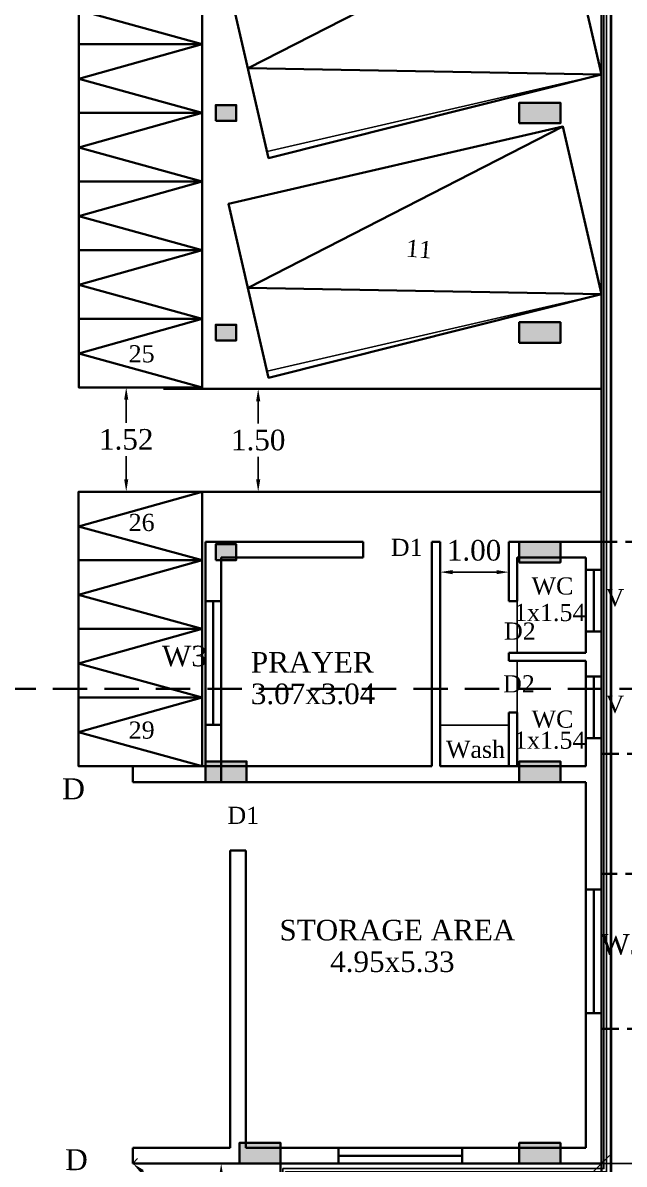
# Model space of a CAD drawing. Header units: metres. Extents: x 7518 to 7619, y -2370 to -2298.
# Drawn here: x 7529.31 to 7538.06, y -2344.32 to -2327.69 of the extents above; entities that cross this region are included whole.
import ezdxf

# ---------------------------------------------------------------- set-up
doc = ezdxf.new("R2010")
doc.units = ezdxf.units.M
doc.header["$MEASUREMENT"] = 0
doc.header["$PDMODE"] = 98
doc.linetypes.add('DASHED', pattern=[0.75, 0.5, -0.25])
doc.linetypes.add('DASHED2', pattern=[0.375, 0.25, -0.125])
for name, color, linetype, plot in [('BLK_1_COVERED_AREA', 140, 'Continuous', False), ('BLK_1_FLR_0_BLT_UP_AREA_DEDUCT', 18, 'Continuous', False), ('PARKING_SLOT', 30, 'Continuous', False), ('TWO_WHEELER_PARKING', 2, 'Continuous', False)]:
    doc.layers.add(name, color=color, linetype=linetype, plot=plot)
for name, color, linetype in [('BLK_1_FLR_0_BLT_UP_AREA', 18, 'Continuous'), ('BLK_1_FLR_0_COVERED_PARKING', 173, 'Continuous'), ('BLK_1_FLR_1_WATER_CLOSET', 3, 'Continuous'), ('BLK_1_LVL_0_BLDG_FOOT_PRINT', 1, 'Continuous'), ('BLK_1_LVL_0_SIDE_SETBACK2', 102, 'Continuous')]:
    doc.layers.add(name, color=color, linetype=linetype)
for name, color, linetype, lineweight in [('BLK_1_FLR_0_STILT', 7, 'Continuous', 0), ('BLK_1_FLR_0_WASH', 243, 'Continuous', 5), ('DIST_EXIT', 7, 'Continuous', 0), ('SEGREGATED_TOILET', 1, 'Continuous', 0)]:
    doc.layers.add(name, color=color, linetype=linetype, lineweight=lineweight)
doc.styles.get("Standard").update_dxf_attribs({"font": 'times.ttf'})
doc.dimstyles.new('STANDARD$0', dxfattribs={"dimtxt": 0.3, "dimasz": 0.18, "dimexe": 0.1, "dimexo": 0.1, "dimgap": 0.09, "dimtad": 0, "dimtih": 1, "dimtoh": 1, "dimzin": 1, "dimdsep": 46, "dimtxsty": 'Standard', "dimcen": 0.1, "dimadec": 3, "dimazin": 0, "dimtfac": 1, "dimtofl": 0, "dimtmove": 0, "dimatfit": 3, "dimfxl": 0, "dimtolj": 1, "dimtzin": 0, "dimarcsym": 0})
doc.dimstyles.new('vassanttham', dxfattribs={"dimtxt": 0.23, "dimasz": 0.234375, "dimexe": 0.15, "dimexo": 0.5, "dimgap": 0.07, "dimtad": 1, "dimtoh": 1, "dimrnd": 0.01, "dimzin": 0, "dimdsep": 46, "dimtxsty": 'Standard', "dimblk": 'OBLIQUE', "dimcen": 0.23, "dimse1": 1, "dimse2": 1, "dimclrd": 7, "dimclre": 7, "dimclrt": 7, "dimadec": 0, "dimazin": 0, "dimtfac": 1, "dimtix": 1, "dimtofl": 0, "dimtmove": 0, "dimatfit": 3, "dimfxl": 0, "dimtolj": 2, "dimtzin": 0, "dimlwd": 25, "dimlwe": -1, "dimarcsym": 0})

# ---------------------------------------------------------------- blocks, each defined once
blk = doc.blocks.new('*D135')
at = {"color": 0, "lineweight": -2}
for p, q in [((7532.195, -2344.314), (7532.295, -2344.314)), ((7532.195, -2344.494), (7532.195, -2345.901)), ((7532.195, -2347.794), (7532.195, -2346.387)), ((7532.195, -2347.974), (7532.295, -2347.974))]:
    blk.add_line(p, q, dxfattribs=at)
at = {"color": 0, "lineweight": 35}
for points in [[(7532.165, -2344.494), (7532.225, -2344.494), (7532.195, -2344.314)], [(7532.165, -2347.794), (7532.225, -2347.794), (7532.195, -2347.974)]]:
    blk.add_solid(points, dxfattribs=at)
at = {"layer": 'Defpoints', "color": 0, "lineweight": 35}
for p in [(7532.195, -2344.314), (7532.195, -2344.314), (7532.195, -2347.974)]:
    blk.add_point(p, dxfattribs=at)
at = {"color": 0, "lineweight": 35, "insert": (7532.195, -2346.144), "char_height": 0.3, "attachment_point": 5}
blk.add_mtext('\\A1;3.66', dxfattribs=at)
blk = doc.blocks.new('*D136')
at = {"color": 0, "lineweight": -2}
for p, q in [((7530.812, -2333.004), (7530.912, -2333.004)), ((7530.812, -2333.184), (7530.812, -2333.52)), ((7530.812, -2334.343), (7530.812, -2334.006)), ((7530.812, -2334.523), (7530.912, -2334.523))]:
    blk.add_line(p, q, dxfattribs=at)
at = {"color": 0, "lineweight": 35}
for points in [[(7530.782, -2333.184), (7530.842, -2333.184), (7530.812, -2333.004)], [(7530.782, -2334.343), (7530.842, -2334.343), (7530.812, -2334.523)]]:
    blk.add_solid(points, dxfattribs=at)
at = {"layer": 'Defpoints', "color": 0, "lineweight": 35}
for p in [(7530.812, -2333.004), (7530.812, -2333.004), (7530.812, -2334.523)]:
    blk.add_point(p, dxfattribs=at)
at = {"color": 0, "lineweight": 35, "insert": (7530.812, -2333.763), "char_height": 0.3, "attachment_point": 5}
blk.add_mtext('\\A1;1.52', dxfattribs=at)
blk = doc.blocks.new('*D137')
at = {"color": 0, "lineweight": -2}
for p, q in [((7532.734, -2333.024), (7532.834, -2333.024)), ((7532.734, -2333.204), (7532.734, -2333.53)), ((7532.734, -2334.343), (7532.734, -2334.016)), ((7532.734, -2334.523), (7532.834, -2334.523))]:
    blk.add_line(p, q, dxfattribs=at)
at = {"color": 0, "lineweight": 35}
for points in [[(7532.704, -2333.204), (7532.764, -2333.204), (7532.734, -2333.024)], [(7532.704, -2334.343), (7532.764, -2334.343), (7532.734, -2334.523)]]:
    blk.add_solid(points, dxfattribs=at)
at = {"layer": 'Defpoints', "color": 0, "lineweight": 35}
for p in [(7532.734, -2333.024), (7532.734, -2333.024), (7532.734, -2334.523)]:
    blk.add_point(p, dxfattribs=at)
at = {"color": 0, "lineweight": 35, "insert": (7532.734, -2333.773), "char_height": 0.3, "attachment_point": 5}
blk.add_mtext('\\A1;1.50', dxfattribs=at)
blk = doc.blocks.new('*D140')
at = {"color": 0, "lineweight": -2}
for p, q in [((7535.385, -2335.788), (7535.385, -2335.595)), ((7535.565, -2335.695), (7536.205, -2335.695)), ((7536.385, -2335.788), (7536.385, -2335.595))]:
    blk.add_line(p, q, dxfattribs=at)
at = {"color": 0, "lineweight": 35}
for points in [[(7535.565, -2335.665), (7535.565, -2335.725), (7535.385, -2335.695)], [(7536.205, -2335.665), (7536.205, -2335.725), (7536.385, -2335.695)]]:
    blk.add_solid(points, dxfattribs=at)
at = {"layer": 'Defpoints', "color": 0, "lineweight": 35}
for p in [(7536.385, -2335.695), (7535.385, -2335.888), (7536.385, -2335.888)]:
    blk.add_point(p, dxfattribs=at)
at = {"color": 0, "lineweight": 35, "insert": (7535.878, -2335.38), "char_height": 0.3, "attachment_point": 5}
blk.add_mtext('\\A1;1.00', dxfattribs=at)
blk = doc.blocks.new('_Oblique')
at = {"color": 0, "lineweight": -2}
blk.add_line((-0.5, -0.5), (0.5, 0.5), dxfattribs=at)
blk = doc.blocks.new('*D143')
at = {"layer": 'BLK_1_LVL_0_SIDE_SETBACK2', "linetype": 'ByBlock', "lineweight": 25}
blk.add_line((7537.735, -2344.314), (7540.89, -2344.314), dxfattribs=at)
at = {"layer": 'Defpoints', "color": 0, "linetype": 'ByBlock', "lineweight": 35}
for p in [(7537.735, -2344.314), (7540.89, -2344.314), (7540.89, -2344.314)]:
    blk.add_point(p, dxfattribs=at)
at = {"layer": 'BLK_1_LVL_0_SIDE_SETBACK2', "linetype": 'ByBlock', "lineweight": 25, "xscale": 0.234375, "yscale": 0.234375, "zscale": 0.234375, "rotation": 180}
blk.add_blockref('_Oblique', (7537.735, -2344.314), dxfattribs=at)
at = {"layer": 'BLK_1_LVL_0_SIDE_SETBACK2', "linetype": 'ByBlock', "lineweight": 25, "xscale": 0.234375, "yscale": 0.234375, "zscale": 0.234375}
blk.add_blockref('_Oblique', (7540.89, -2344.314), dxfattribs=at)
at = {"layer": 'BLK_1_LVL_0_SIDE_SETBACK2', "linetype": 'ByBlock', "insert": (7539.313, -2344.126), "char_height": 0.23, "attachment_point": 5}
blk.add_mtext('\\A2;3.16', dxfattribs=at)
blk = doc.blocks.new('*D148')
at = {"layer": 'Defpoints', "color": 0, "lineweight": 35}
for p in [(7530.91, -2344.314), (7537.735, -2350.149), (7537.735, -2350.149)]:
    blk.add_point(p, dxfattribs=at)
at = {"layer": 'DIST_EXIT', "color": 0, "lineweight": -2}
for p, q in [((7530.91, -2344.314), (7530.975, -2344.238)), ((7531.047, -2344.431), (7534.038, -2346.988)), ((7537.598, -2350.032), (7534.607, -2347.474)), ((7537.735, -2350.149), (7537.8, -2350.073))]:
    blk.add_line(p, q, dxfattribs=at)
at = {"layer": 'DIST_EXIT', "color": 0, "lineweight": 35}
for points in [[(7531.066, -2344.408), (7531.027, -2344.454), (7530.91, -2344.314)], [(7537.618, -2350.009), (7537.579, -2350.055), (7537.735, -2350.149)]]:
    blk.add_solid(points, dxfattribs=at)
at = {"layer": 'DIST_EXIT', "color": 0, "insert": (7534.322, -2347.231), "char_height": 0.3, "attachment_point": 5}
blk.add_mtext('\\A1;8.98', dxfattribs=at)
blk = doc.blocks.new('*D152')
at = {"layer": 'Defpoints', "color": 0, "linetype": 'ByBlock', "lineweight": 35}
for p in [(7537.591, -2312.246), (7540.906, -2348.616), (7540.906, -2348.616)]:
    blk.add_point(p, dxfattribs=at)
at = {"layer": 'SEGREGATED_TOILET', "linetype": 'ByBlock', "lineweight": 25}
blk.add_line((7537.591, -2312.246), (7540.906, -2348.616), dxfattribs=at)
at = {"layer": 'SEGREGATED_TOILET', "linetype": 'ByBlock', "lineweight": 25, "xscale": 0.234375, "yscale": 0.234375, "zscale": 0.234375}
for p, rotation in [((7537.591, -2312.246), 95.20804476324341), ((7540.906, -2348.616), 275.2080447632434)]:
    blk.add_blockref('_Oblique', p, dxfattribs=dict(at, rotation=rotation))
at = {"layer": 'SEGREGATED_TOILET', "linetype": 'ByBlock', "insert": (7539.435, -2330.414), "char_height": 0.23, "attachment_point": 5, "rotation": 275.208}
blk.add_mtext('\\A2;36.52', dxfattribs=at)

msp = doc.modelspace()

# ---------------------------------------------------------------- hatches: boundary and pattern name
at = {"lineweight": 35}
h = msp.add_hatch(color=256, dxfattribs=at)
h.paths.add_polyline_path([(7532.265, -2328.889), (7532.115, -2328.889), (7532.115, -2329.119), (7532.265, -2329.119)])
h.paths.add_polyline_path([(7532.415, -2328.889), (7532.265, -2328.889), (7532.265, -2329.119), (7532.415, -2329.119)])
for points in [[(7536.535, -2329.154), (7536.535, -2328.854), (7537.135, -2328.854), (7537.135, -2329.154)], [(7536.535, -2332.354), (7536.535, -2332.054), (7537.135, -2332.054), (7537.135, -2332.354)], [(7536.535, -2335.554), (7536.535, -2335.254), (7537.135, -2335.254), (7537.135, -2335.554)], [(7532.565, -2338.754), (7532.565, -2338.454), (7531.965, -2338.454), (7531.965, -2338.754)], [(7536.535, -2338.754), (7536.535, -2338.454), (7537.135, -2338.454), (7537.135, -2338.754)], [(7533.06, -2344.314), (7533.06, -2344.014), (7532.46, -2344.014), (7532.46, -2344.314)], [(7537.135, -2344.314), (7537.135, -2344.014), (7536.535, -2344.014), (7536.535, -2344.314)]]:
    msp.add_hatch(color=256, dxfattribs=at).paths.add_polyline_path(points)
h = msp.add_hatch(color=256, dxfattribs=at)
h.paths.add_polyline_path([(7532.265, -2332.089), (7532.115, -2332.089), (7532.115, -2332.319), (7532.265, -2332.319)])
h.paths.add_polyline_path([(7532.415, -2332.089), (7532.265, -2332.089), (7532.265, -2332.319), (7532.415, -2332.319)])
h = msp.add_hatch(color=256, dxfattribs=at)
h.paths.add_polyline_path([(7532.265, -2335.289), (7532.115, -2335.289), (7532.115, -2335.519), (7532.265, -2335.519)])
h.paths.add_polyline_path([(7532.415, -2335.289), (7532.265, -2335.289), (7532.265, -2335.519), (7532.415, -2335.519)])

# ---------------------------------------------------------------- linework, layer by layer
at = {"lineweight": 35, "ltscale": 3}
msp.add_line((7537.735, -2335.174), (7537.735, -2319.814), dxfattribs=at)
at = {"lineweight": 35}
for p, q in [((7537.735, -2333.024), (7531.355, -2333.024)), ((7537.735, -2344.314), (7537.735, -2333.674)), ((7537.735, -2334.523), (7531.355, -2334.523)), ((7534.265, -2335.254), (7531.965, -2335.254)), ((7531.965, -2338.754), (7531.965, -2335.254)), ((7534.265, -2335.254), (7534.265, -2335.484)), ((7535.265, -2338.524), (7535.265, -2335.254)), ((7535.385, -2335.254), (7535.265, -2335.254)), ((7535.385, -2338.524), (7535.385, -2335.254)), ((7537.735, -2335.254), (7536.385, -2335.254)), ((7536.385, -2336.119), (7536.385, -2335.254)), ((7537.735, -2344.314), (7537.735, -2335.254)), ((7534.265, -2335.484), (7532.195, -2335.484)), ((7532.195, -2338.754), (7532.195, -2335.484)), ((7537.505, -2335.484), (7536.505, -2335.484)), ((7536.505, -2336.119), (7536.505, -2335.484)), ((7537.505, -2336.869), (7537.505, -2335.484)), ((7537.505, -2335.661), (7537.735, -2335.661)), ((7537.62, -2336.561), (7537.62, -2335.661)), ((7531.965, -2336.119), (7532.195, -2336.119)), ((7532.08, -2337.919), (7532.08, -2336.119)), ((7536.385, -2336.119), (7536.505, -2336.119)), ((7537.505, -2336.561), (7537.735, -2336.561)), ((7536.385, -2336.989), (7536.385, -2336.869)), ((7536.385, -2336.869), (7537.505, -2336.869)), ((7536.385, -2336.989), (7537.505, -2336.989)), ((7537.505, -2338.524), (7537.505, -2336.989)), ((7537.505, -2337.214), (7537.735, -2337.214)), ((7537.62, -2338.114), (7537.62, -2337.214)), ((7536.385, -2338.524), (7536.385, -2337.739)), ((7536.385, -2337.739), (7536.505, -2337.739)), ((7536.505, -2338.524), (7536.505, -2337.739)), ((7531.965, -2337.919), (7532.195, -2337.919)), ((7537.505, -2338.114), (7537.735, -2338.114)), ((7530.91, -2338.524), (7535.265, -2338.524)), ((7530.91, -2338.754), (7530.91, -2338.524)), ((7535.385, -2338.524), (7537.505, -2338.524)), ((7530.91, -2338.754), (7537.505, -2338.754)), ((7537.505, -2344.084), (7537.505, -2338.754)), ((7532.325, -2339.754), (7532.555, -2339.754)), ((7532.325, -2344.084), (7532.325, -2339.754)), ((7532.555, -2344.084), (7532.555, -2339.754)), ((7537.505, -2340.322), (7537.735, -2340.322)), ((7537.62, -2342.122), (7537.62, -2340.322)), ((7537.505, -2342.122), (7537.735, -2342.122)), ((7530.91, -2344.084), (7532.325, -2344.084)), ((7530.91, -2344.314), (7530.91, -2344.084)), ((7532.555, -2344.084), (7537.505, -2344.084)), ((7533.903, -2344.084), (7533.903, -2344.314)), ((7533.903, -2344.199), (7535.703, -2344.199)), ((7535.703, -2344.084), (7535.703, -2344.314)), ((7530.91, -2344.314), (7537.735, -2344.314)), ((7533.06, -2347.974), (7533.06, -2344.314))]:
    msp.add_line(p, q, dxfattribs=at)
at = {"linetype": 'DASHED', "lineweight": 35}
msp.add_line((7520.745, -2337.397), (7539.371, -2337.397), dxfattribs=at)
at = {"linetype": 'DASHED2', "lineweight": 35}
for p, q in [((7538.335, -2340.092), (7537.735, -2340.092)), ((7537.735, -2344.314), (7537.735, -2350.149))]:
    msp.add_line(p, q, dxfattribs=at)
at = {"lineweight": 35}
for points in [[(7537.735, -2315.354), (7522.285, -2315.354), (7522.285, -2344.314), (7526.96, -2344.314), (7526.96, -2347.974), (7533.06, -2347.974), (7533.06, -2344.314), (7537.735, -2344.314)], [(7536.535, -2329.154), (7537.135, -2329.154), (7537.135, -2328.854), (7536.535, -2328.854)], [(7536.535, -2332.354), (7537.135, -2332.354), (7537.135, -2332.054), (7536.535, -2332.054)], [(7536.535, -2335.554), (7537.135, -2335.554), (7537.135, -2335.254), (7536.535, -2335.254)], [(7532.565, -2338.754), (7531.965, -2338.754), (7531.965, -2338.454), (7532.565, -2338.454)], [(7536.535, -2338.754), (7537.135, -2338.754), (7537.135, -2338.454), (7536.535, -2338.454)], [(7533.06, -2344.314), (7532.46, -2344.314), (7532.46, -2344.014), (7533.06, -2344.014)], [(7536.535, -2344.314), (7537.135, -2344.314), (7537.135, -2344.014), (7536.535, -2344.014)]]:
    msp.add_lwpolyline(points, close=True, dxfattribs=at)
for points in [[(7537.735, -2328.442), (7532.886, -2329.662), (7532.303, -2327.126), (7537.172, -2326.003), (7537.735, -2328.442), (7532.586, -2328.35), (7537.172, -2326.003)], [(7532.115, -2329.119), (7532.415, -2329.119), (7532.415, -2328.889), (7532.115, -2328.889), (7532.115, -2329.119)], [(7537.735, -2331.642), (7532.886, -2332.862), (7532.303, -2330.326), (7537.172, -2329.203), (7537.735, -2331.642), (7532.586, -2331.55), (7537.172, -2329.203)], [(7532.115, -2332.319), (7532.415, -2332.319), (7532.415, -2332.089), (7532.115, -2332.089), (7532.115, -2332.319)], [(7532.115, -2335.519), (7532.415, -2335.519), (7532.415, -2335.289), (7532.115, -2335.289), (7532.115, -2335.519)]]:
    msp.add_lwpolyline(points, dxfattribs=at)
at = {"lineweight": 35, "ltscale": 200}
for points in [[(7531.919, -2328.003), (7531.919, -2327.003), (7530.121, -2327.003), (7530.121, -2328.003), (7531.919, -2328.003), (7530.121, -2327.508), (7531.919, -2327.003)], [(7531.919, -2329.003), (7531.919, -2328.003), (7530.121, -2328.003), (7530.121, -2329.003), (7531.919, -2329.003), (7530.121, -2328.508), (7531.919, -2328.003)], [(7531.919, -2330.003), (7531.919, -2329.003), (7530.121, -2329.003), (7530.121, -2330.003), (7531.919, -2330.003), (7530.121, -2329.508), (7531.919, -2329.003)], [(7531.919, -2331.003), (7531.919, -2330.003), (7530.121, -2330.003), (7530.121, -2331.003), (7531.919, -2331.003), (7530.121, -2330.508), (7531.919, -2330.003)], [(7531.919, -2332.004), (7531.919, -2331.003), (7530.121, -2331.003), (7530.121, -2332.004), (7531.919, -2332.004), (7530.121, -2331.508), (7531.919, -2331.003)], [(7531.919, -2333.004), (7531.919, -2332.004), (7530.121, -2332.004), (7530.121, -2333.004), (7531.919, -2333.004), (7530.121, -2332.509), (7531.919, -2332.004)], [(7531.917, -2335.523), (7531.917, -2334.523), (7530.119, -2334.523), (7530.119, -2335.523), (7531.917, -2335.523), (7530.119, -2335.028), (7531.917, -2334.523)], [(7531.917, -2336.523), (7531.917, -2335.523), (7530.119, -2335.523), (7530.119, -2336.523), (7531.917, -2336.523), (7530.119, -2336.028), (7531.917, -2335.523)], [(7531.917, -2337.524), (7531.917, -2336.523), (7530.119, -2336.523), (7530.119, -2337.524), (7531.917, -2337.524), (7530.119, -2337.028), (7531.917, -2336.523)], [(7531.917, -2338.524), (7531.917, -2337.524), (7530.119, -2337.524), (7530.119, -2338.524), (7531.917, -2338.524), (7530.119, -2338.029), (7531.917, -2337.524)]]:
    msp.add_lwpolyline(points, dxfattribs=at)
at = {"linetype": 'DASHED2', "lineweight": 35}
for points in [[(7537.735, -2338.114), (7537.735, -2338.344), (7538.335, -2338.344), (7538.335, -2335.254), (7537.735, -2335.254)], [(7537.735, -2342.122), (7537.735, -2342.352), (7538.335, -2342.352), (7538.335, -2340.322), (7538.335, -2340.092)]]:
    msp.add_lwpolyline(points, dxfattribs=at)
msp.add_lwpolyline([(7536.385, -2338.524), (7536.385, -2337.924), (7535.385, -2337.924), (7535.385, -2338.524)], close=True)
at = {"layer": 'BLK_1_COVERED_AREA'}
msp.add_lwpolyline([(7537.863, -2315.653), (7522.413, -2315.653), (7522.413, -2344.613), (7527.088, -2344.613), (7527.088, -2348.273), (7533.188, -2348.273), (7533.188, -2344.613), (7537.863, -2344.613)], close=True, dxfattribs=at)
at = {"layer": 'BLK_1_FLR_0_BLT_UP_AREA', "color": 18}
msp.add_lwpolyline([(7537.77, -2315.428), (7522.32, -2315.428), (7522.32, -2344.388), (7526.995, -2344.388), (7526.995, -2348.048), (7533.095, -2348.048), (7533.095, -2344.388), (7537.77, -2344.388)], close=True, dxfattribs=at)
at = {"layer": 'BLK_1_FLR_0_BLT_UP_AREA_DEDUCT', "color": 18}
msp.add_lwpolyline([(7537.809, -2315.473), (7522.359, -2315.473), (7522.359, -2344.433), (7527.034, -2344.433), (7527.034, -2348.093), (7533.134, -2348.093), (7533.134, -2344.433), (7537.809, -2344.433)], close=True, dxfattribs=at)
at = {"layer": 'BLK_1_FLR_0_COVERED_PARKING'}
msp.add_lwpolyline([(7537.878, -2315.564), (7522.428, -2315.564), (7522.428, -2344.524), (7527.103, -2344.524), (7527.103, -2348.184), (7533.203, -2348.184), (7533.203, -2344.524), (7537.878, -2344.524)], close=True, dxfattribs=at)
at = {"layer": 'BLK_1_FLR_0_STILT'}
msp.add_lwpolyline([(7537.735, -2315.354), (7522.285, -2315.354), (7522.285, -2344.314), (7526.96, -2344.314), (7526.96, -2347.974), (7533.06, -2347.974), (7533.06, -2344.314), (7537.735, -2344.314)], close=True, dxfattribs=at)
at = {"layer": 'BLK_1_FLR_0_WASH', "color": 56}
msp.add_lwpolyline([(7536.385, -2338.524), (7536.385, -2337.924), (7535.385, -2337.924), (7535.385, -2338.524)], close=True, dxfattribs=at)
at = {"layer": 'BLK_1_FLR_1_WATER_CLOSET', "color": 3, "ltscale": 400}
for points in [[(7537.505, -2336.869), (7537.505, -2335.484), (7536.505, -2335.484), (7536.505, -2336.869)], [(7536.505, -2338.524), (7537.505, -2338.524), (7537.505, -2336.989), (7536.505, -2336.989)]]:
    msp.add_lwpolyline(points, close=True, dxfattribs=at)
at = {"layer": 'BLK_1_LVL_0_BLDG_FOOT_PRINT'}
msp.add_lwpolyline([(7537.735, -2315.354), (7522.285, -2315.354), (7522.285, -2344.314), (7526.96, -2344.314), (7526.96, -2347.974), (7533.06, -2347.974), (7533.06, -2344.314), (7537.735, -2344.314)], close=True, dxfattribs=at)
at = {"layer": 'BLK_1_LVL_0_SIDE_SETBACK2', "linetype": 'ByBlock'}
msp.add_lwpolyline([(7537.735, -2315.354), (7540.78, -2315.354), (7540.89, -2344.314), (7537.735, -2344.314), (7537.735, -2315.354)], close=True, dxfattribs=at)
at = {"layer": 'PARKING_SLOT', "linetype": 'Continuous'}
for points in [[(7532.301, -2327.13), (7532.863, -2329.566), (7537.735, -2328.442), (7537.173, -2326.006)], [(7532.301, -2330.33), (7532.863, -2332.766), (7537.735, -2331.642), (7537.173, -2329.206)]]:
    msp.add_lwpolyline(points, close=True, dxfattribs=at)
at = {"layer": 'TWO_WHEELER_PARKING', "linetype": 'Continuous'}
for points in [[(7530.119, -2328.003), (7531.917, -2328.003), (7531.917, -2327.003), (7530.119, -2327.003)], [(7530.119, -2329.003), (7531.917, -2329.003), (7531.917, -2328.003), (7530.119, -2328.003)], [(7530.119, -2330.003), (7531.917, -2330.003), (7531.917, -2329.003), (7530.119, -2329.003)], [(7530.119, -2331.003), (7531.917, -2331.003), (7531.917, -2330.003), (7530.119, -2330.003)], [(7530.119, -2332.004), (7531.917, -2332.004), (7531.917, -2331.003), (7530.119, -2331.003)], [(7530.121, -2333.004), (7531.919, -2333.004), (7531.919, -2332.004), (7530.121, -2332.004)], [(7530.119, -2335.523), (7531.917, -2335.523), (7531.917, -2334.523), (7530.119, -2334.523)], [(7530.119, -2336.523), (7531.917, -2336.523), (7531.917, -2335.523), (7530.119, -2335.523)], [(7530.119, -2337.524), (7531.917, -2337.524), (7531.917, -2336.523), (7530.119, -2336.523)], [(7530.119, -2338.524), (7531.917, -2338.524), (7531.917, -2337.524), (7530.119, -2337.524)]]:
    msp.add_lwpolyline(points, close=True, dxfattribs=at)

# ---------------------------------------------------------------- texts
at = {"lineweight": 35}
msp.add_text('11', height=0.25, rotation=355.2575, dxfattribs=at).set_placement((7534.877, -2331.094))
for s, height, p in [('25', 0.25, (7530.848, -2332.638)), ('26', 0.25, (7530.848, -2335.096)), ('D1', 0.25, (7534.666, -2335.459)), ('WC', 0.25, (7536.716, -2336.022)), ('V', 0.25, (7537.793, -2336.192)), ('D2', 0.25, (7536.314, -2336.679)), ('W3', 0.3, (7531.332, -2337.067)), ('PRAYER', 0.3, (7532.627, -2337.159)), ('D2', 0.25, (7536.301, -2337.448)), ('V', 0.25, (7537.793, -2337.745)), ('WC', 0.25, (7536.716, -2337.962)), ('29', 0.25, (7530.848, -2338.122)), ('Wash', 0.25, (7535.469, -2338.402)), ('D', 0.305, (7529.878, -2339.005)), ('D1', 0.25, (7532.286, -2339.364)), ('STORAGE AREA', 0.3, (7533.043, -2341.062)), ('W3', 0.3, (7537.718, -2341.27)), ('D', 0.305, (7529.92, -2344.41))]:
    msp.add_text(s, height=height, dxfattribs=at).set_placement(p)
at = {"lineweight": 35, "ltscale": 15}
for s, height, p in [('1x1.54', 0.25, (7536.461, -2336.408)), ('3.07x3.04', 0.3, (7532.627, -2337.619)), ('1x1.54', 0.25, (7536.461, -2338.269)), ('4.95x5.33', 0.3, (7533.782, -2341.522))]:
    msp.add_text(s, height=height, dxfattribs=at).set_placement(p)

# ---------------------------------------------------------------- dimensions: what is measured, and where the dimension line sits
at = {"lineweight": 35}
for p1, p2, picture, middle in [((7530.812, -2334.523), (7530.812, -2333.004), '*D136', (7530.812, -2333.763)), ((7532.734, -2334.523), (7532.734, -2333.024), '*D137', (7532.734, -2333.773)), ((7532.195, -2347.974), (7532.195, -2344.314), '*D135', (7532.195, -2346.144))]:
    dim = msp.add_aligned_dim(p1=p1, p2=p2, distance=0, dimstyle='STANDARD$0', dxfattribs=at)
    dim.commit()
    dim.dimension.update_dxf_attribs({"geometry": picture, "text_midpoint": middle})
dim = msp.add_linear_dim(base=(7536.385, -2335.695), p1=(7535.385, -2335.888), p2=(7536.385, -2335.888), angle=0, dimstyle='STANDARD$0', override={"dimtmove": 2}, dxfattribs=at)
dim.commit()
dim.dimension.update_dxf_attribs({"geometry": '*D140', "text_midpoint": (7535.878, -2335.38), "dimtype": 161})
at = {"layer": 'BLK_1_LVL_0_SIDE_SETBACK2', "linetype": 'ByBlock'}
dim = msp.add_aligned_dim(p1=(7537.73498, -2344.31375), p2=(7540.89002, -2344.31375), distance=0, dimstyle='vassanttham', override={"dimclrd": 256, "dimclrt": 256}, dxfattribs=at)
dim.commit()
dim.dimension.update_dxf_attribs({"geometry": '*D143', "text_midpoint": (7539.3125, -2344.12642)})
at = {"layer": 'DIST_EXIT'}
dim = msp.add_aligned_dim(p1=(7530.91, -2344.314), p2=(7537.735, -2350.149), distance=0, dimstyle='STANDARD$0', override={"dimzin": 0, "dimcen": 0.09, "dimadec": 0}, dxfattribs=at)
dim.commit()
dim.dimension.update_dxf_attribs({"geometry": '*D148', "text_midpoint": (7534.322, -2347.231)})
at = {"layer": 'SEGREGATED_TOILET', "linetype": 'ByBlock'}
dim = msp.add_aligned_dim(p1=(7537.591, -2312.246), p2=(7540.906, -2348.616), distance=0, dimstyle='vassanttham', override={"dimclrd": 256, "dimclrt": 256}, dxfattribs=at)
dim.commit()
dim.dimension.update_dxf_attribs({"geometry": '*D152', "text_midpoint": (7539.435, -2330.414)})

doc.saveas('drawing.dxf')
